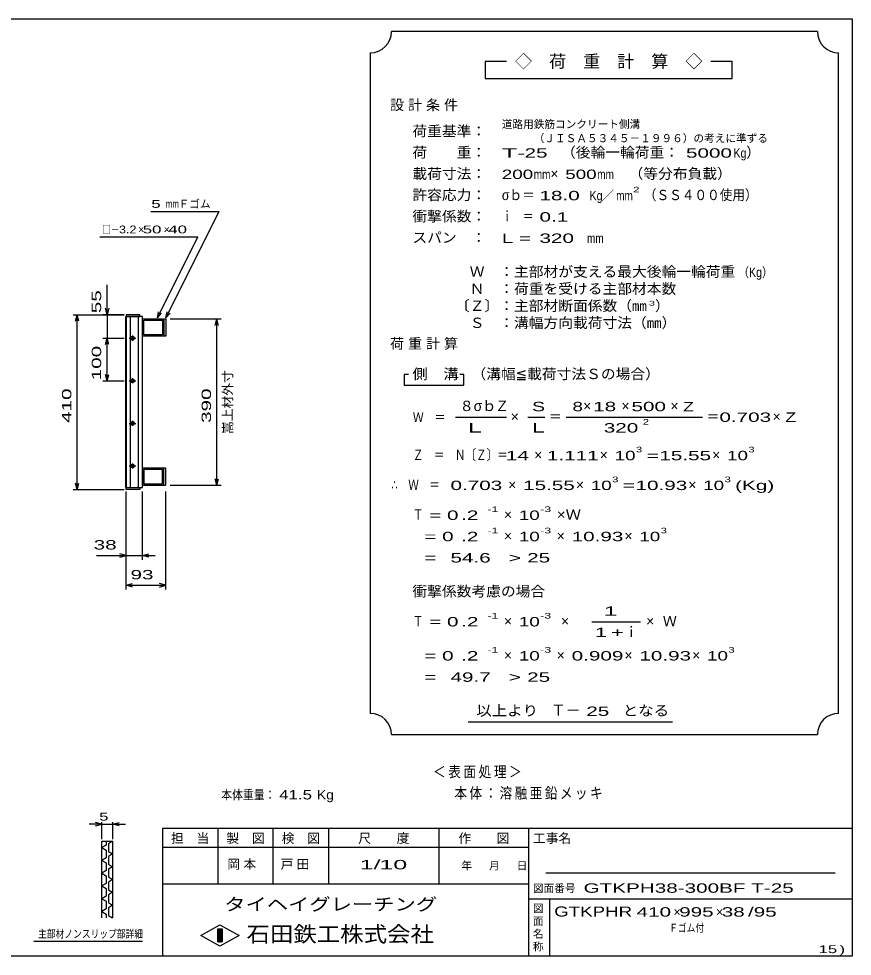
# Model space of a CAD drawing. Units: millimetres, scale not verified. Extents: x -1820 to 1731, y -1282 to 1054.
# Drawn here: x -227 to 1731, y -1146 to 1054 of the extents above; entities that cross this region are included whole.
import ezdxf
from ezdxf.enums import TextEntityAlignment as Align

# ---------------------------------------------------------------- set-up
doc = ezdxf.new("R2010")
doc.units = ezdxf.units.MM
doc.header["$LTSCALE"] = 10
for name, color, linetype, lineweight in [('0_2', 150, 'Continuous', 25), ('16', 3, 'Continuous', 25), ('22', 4, 'Continuous', 25), ('24', 2, 'Continuous', 25), ('32', 4, 'Continuous', 25)]:
    doc.layers.add(name, color=color, linetype=linetype, lineweight=lineweight)
doc.styles.add('ベクトル', font='')
doc.styles.get('ベクトル').set_extended_font_data('ベクトル')

msp = doc.modelspace()

# ---------------------------------------------------------------- linework, layer by layer
at = {"layer": '0_2'}
for p, q in [((-1729, 1053.5), (1731, 1053.5)), ((1731, 1053.5), (1731, -1146.5)), ((1731, -846.5), (111, -846.5)), ((111, -846.5), (111, -1146.5)), ((241, -846.5), (241, -976.5)), ((371, -976.5), (371, -846.5)), ((501, -846.5), (501, -976.5)), ((761, -976.5), (761, -846.5)), ((971, -846.5), (971, -1146.5)), ((971, -891.5), (111, -891.5)), ((1691, -951.5), (1011, -951.5)), ((111, -976.5), (971, -976.5)), ((971, -1011.5), (1731, -1011.5)), ((1021, -1146.5), (1021, -1011.5)), ((201, -1097.5), (246, -1072.5)), ((246, -1072.5), (291, -1097.5)), ((246, -1122.5), (201, -1097.5)), ((241, -1082.5), (251, -1082.5)), ((241, -1112.5), (241, -1082.5)), ((241, -1082.5), (243, -1082.5)), ((243, -1082.5), (243, -1112.5)), ((245, -1112.5), (245, -1082.5)), ((245, -1082.5), (247, -1082.5)), ((291, -1097.5), (246, -1122.5)), ((247, -1082.5), (247, -1112.5)), ((249, -1112.5), (249, -1082.5)), ((249, -1082.5), (251, -1082.5)), ((251, -1082.5), (251, -1112.5)), ((251, -1082.5), (251, -1112.5)), ((251, -1112.5), (241, -1112.5)), ((243, -1112.5), (245, -1112.5)), ((247, -1112.5), (249, -1112.5)), ((1731, -1146.5), (-1729, -1146.5))]:
    msp.add_line(p, q, dxfattribs=at)
at = {"layer": '16'}
for p, q in [((25.3, -46.5), (25.3, 354.5)), ((25.3, 354.5), (26, 354.5)), ((58, 359), (26, 359)), ((26, 359), (26, 354.5)), ((26, 354.5), (58, 354.5)), ((26, 354.5), (26, -46.5)), ((64, 354.5), (26, 354.5)), ((35.5, 354.5), (35.5, -46.5)), ((54.5, -46.5), (54.5, 354.5)), ((58, 354.5), (58, 359)), ((64, -46.5), (64, 354.5)), ((64, 349), (114, 349)), ((64, 309), (64, 349)), ((67, 346), (111, 346)), ((67, 312), (67, 346)), ((111, 346), (111, 312)), ((114, 349), (114, 309)), ((114, 349), (119, 349)), ((119, 349), (119, 309)), ((40.5, 310), (40.5, 298)), ((114, 309), (64, 309)), ((111, 312), (67, 312)), ((119, 309), (114, 309)), ((32.5, 304), (48.5, 304)), ((42.5, 307), (38.5, 307)), ((38.5, 301), (42.5, 301)), ((32.5, 204), (48.5, 204)), ((42.5, 207), (38.5, 207)), ((38.5, 201), (42.5, 201)), ((40.5, 210), (40.5, 198)), ((40.5, 110), (40.5, 98)), ((32.5, 104), (48.5, 104)), ((42.5, 107), (38.5, 107)), ((38.5, 101), (42.5, 101)), ((32.5, 4), (48.5, 4)), ((42.5, 7), (38.5, 7)), ((38.5, 1), (42.5, 1)), ((40.5, 10), (40.5, -2)), ((114, -1), (64, -1)), ((64, -1), (64, -41)), ((111, -4), (67, -4)), ((67, -4), (67, -38)), ((111, -38), (111, -4)), ((114, -41), (114, -1)), ((119, -1), (114, -1)), ((119, -41), (119, -1)), ((64, -41), (114, -41)), ((67, -38), (111, -38)), ((114, -41), (119, -41)), ((26, -46.5), (25.3, -46.5)), ((26, -46.5), (58, -46.5)), ((26, -51), (26, -46.5)), ((26, -46.5), (64, -46.5)), ((58, -51), (26, -51)), ((58, -46.5), (58, -51))]:
    msp.add_line(p, q, dxfattribs=at)
for centre, radius, start, end in [((40.5, 304), 4, 46.6, 133.4), ((38.5, 304), 3, 90, 270), ((40.5, 304), 4, 226.6, 313.4), ((42.5, 304), 3, 270, 90), ((38.5, 204), 3, 90, 270), ((40.5, 204), 4, 46.6, 133.4), ((40.5, 204), 4, 226.6, 313.4), ((42.5, 204), 3, 270, 90), ((38.5, 104), 3, 90, 270), ((40.5, 104), 4, 46.6, 133.4), ((40.5, 104), 4, 226.6, 313.4), ((42.5, 104), 3, 270, 90), ((38.5, 4), 3, 90, 270), ((40.5, 4), 4, 46.6, 133.4), ((40.5, 4), 4, 226.6, 313.4), ((42.5, 4), 3, 270, 90)]:
    msp.add_arc(centre, radius, start, end, dxfattribs=at)
at = {"layer": '22'}
for p, q in [((84, 601.5), (244, 601.5)), ((119, 351.5), (244, 601.5)), ((-36, 541.5), (194, 541.5)), ((99, 351.5), (194, 541.5)), ((-19, 359), (-19, 429)), ((-19, 359), (-23, 374)), ((-15, 374), (-19, 359)), ((-99, 359), (21, 359)), ((-93, 344), (-89, 359)), ((-85, 344), (-89, 359)), ((-89, -51), (-89, 359)), ((21, 359), (-29, 359)), ((-19, 359), (-19, 304)), ((99, 351.5), (102, 366.1)), ((99, 351.5), (109, 362.5)), ((119, 351.5), (122, 366.1)), ((119, 351.5), (129, 362.5)), ((129, 349), (249, 349)), ((235, 334), (239, 349)), ((243, 334), (239, 349)), ((239, -41), (239, 349)), ((-29, 304), (21, 304)), ((-23, 289), (-19, 304)), ((-15, 289), (-19, 304)), ((-19, 204), (-19, 304)), ((-29, 204), (21, 204)), ((-19, 204), (-23, 219)), ((-19, 204), (-15, 219)), ((-89, -51), (-93, -36)), ((-89, -51), (-85, -36)), ((129, -41), (249, -41)), ((239, -41), (235, -26)), ((239, -41), (243, -26)), ((-99, -51), (21, -51)), ((26, -216), (26, -56)), ((26, -286), (26, -56)), ((64, -216), (64, -56)), ((119, -286), (119, -56)), ((-44, -206), (26, -206)), ((26, -206), (11, -202)), ((11, -210), (26, -206)), ((26, -206), (64, -206)), ((64, -206), (79, -202)), ((79, -210), (64, -206)), ((64, -206), (94, -206)), ((26, -276), (41, -272)), ((41, -280), (26, -276)), ((26, -276), (119, -276)), ((119, -276), (104, -272)), ((104, -280), (119, -276))]:
    msp.add_line(p, q, dxfattribs=at)
at = {"layer": '24', "color": 4}
for p, q in [((1649, 1023.5), (649, 1023.5)), ((599, 973.5), (599, -576.5)), ((1699, -576.5), (1699, 973.5)), ((919, 953.5), (869, 953.5)), ((869, 953.5), (869, 913.5)), ((1449, 953.5), (1399, 953.5)), ((1449, 913.5), (1449, 953.5)), ((869, 913.5), (1449, 913.5)), ((689, 218.5), (679, 218.5)), ((679, 218.5), (679, 193.5)), ((819, 218.5), (809, 218.5)), ((819, 193.5), (819, 218.5)), ((679, 193.5), (819, 193.5)), ((799, 118.5), (919, 118.5)), ((969, 118.5), (1009, 118.5)), ((1059, 118.5), (1379, 118.5)), ((1119, -361.5), (1234, -361.5)), ((829, -596.5), (1309, -596.5)), ((649, -626.5), (1649, -626.5))]:
    msp.add_line(p, q, dxfattribs=at)
for centre, start, end in [((599, 1023.5), 270, 0), ((1699, 1023.5), 180, 270), ((599, -626.5), 0, 90), ((1699, -626.5), 90, 180)]:
    msp.add_arc(centre, 50, start, end, dxfattribs=at)
at = {"layer": '32'}
for p, q in [((-31, -836.5), (-46, -832.5)), ((-31, -871.5), (-31, -831.5)), ((-6, -831.5), (-6, -871.5)), ((-6, -836.5), (9, -832.5)), ((-31, -836.5), (-61, -836.5)), ((-46, -840.5), (-31, -836.5)), ((-31, -836.5), (-6, -836.5)), ((9, -840.5), (-6, -836.5)), ((-6, -836.5), (24, -836.5)), ((-31, -876.5), (-6, -876.5)), ((-31, -1056.5), (-31, -876.5)), ((-21, -876.5), (-21, -885.5)), ((-6, -876.5), (-16, -882.5)), ((-6, -876.5), (-6, -1056.5)), ((-21, -885.5), (-31, -891.5)), ((-31, -891.5), (-21, -897.5)), ((-21, -897.5), (-21, -915.5)), ((-16, -882.5), (-16, -900.5)), ((-16, -900.5), (-6, -906.5)), ((-21, -915.5), (-31, -921.5)), ((-31, -921.5), (-21, -927.5)), ((-6, -906.5), (-16, -912.5)), ((-16, -912.5), (-16, -930.5)), ((-21, -945.5), (-31, -951.5)), ((-21, -927.5), (-21, -945.5)), ((-16, -930.5), (-6, -936.5)), ((-6, -936.5), (-16, -942.5)), ((-16, -942.5), (-16, -960.5)), ((-31, -951.5), (-21, -957.5)), ((-21, -957.5), (-21, -975.5)), ((-16, -960.5), (-6, -966.5)), ((-6, -966.5), (-16, -972.5)), ((-21, -975.5), (-31, -981.5)), ((-31, -981.5), (-21, -987.5)), ((-21, -987.5), (-21, -1005.5)), ((-16, -972.5), (-16, -990.5)), ((-21, -1005.5), (-31, -1011.5)), ((-31, -1011.5), (-21, -1017.5)), ((-16, -990.5), (-6, -996.5)), ((-6, -996.5), (-16, -1002.5)), ((-16, -1002.5), (-16, -1020.5)), ((-21, -1017.5), (-21, -1035.5)), ((-16, -1020.5), (-6, -1026.5)), ((-6, -1026.5), (-16, -1032.5)), ((-16, -1032.5), (-16, -1050.5)), ((-21, -1035.5), (-31, -1041.5)), ((-31, -1041.5), (-21, -1047.5)), ((-21, -1047.5), (-21, -1056.5)), ((-16, -1050.5), (-6, -1056.5)), ((64, -1111.5), (-191, -1111.5))]:
    msp.add_line(p, q, dxfattribs=at)

# ---------------------------------------------------------------- texts
at = {"layer": '0_2', "style": 'ベクトル'}
for s, height, p in [('担\u3000当', 21.99, (131, -869.5)), ('製\u3000図', 21.99, (261, -869.5)), ('検\u3000図', 21.99, (391, -869.5)), ('尺\u3000\u3000度', 21.99, (571, -869.5)), ('作\u3000\u3000図', 21.99, (806, -869.5)), ('工事名', 21.99, (981, -869.5)), ('年', 18.3, (813, -934)), ('月', 18.3, (878, -934)), ('日', 18.3, (943, -934)), ('図面番号', 18.33, (981, -987)), ('図', 18.3, (981, -1034)), ('面', 18.3, (981, -1064)), ('名', 18.3, (981, -1094)), ('称', 18.3, (981, -1124))]:
    msp.add_text(s, height=height, dxfattribs=at).set_placement(p, align=Align.MIDDLE_LEFT)
at = {"layer": '0_2', "color": 222, "style": 'ベクトル'}
for s, height, width, p in [('タイヘイグレーチング', 29.33, 1.25, (256, -1024.5)), ('石田鉄工株式会社', 36.66, 1.1, (308.5, -1094.5))]:
    msp.add_text(s, height=height, dxfattribs=dict(at, width=width)).set_placement(p, align=Align.MIDDLE_LEFT)
at = {"layer": '22', "color": 2, "style": 'ベクトル'}
for s, height, width, p in [(' 5 ', 18.33, 1.6, (74, 619)), ('mm', 18.33, 0.75, (119, 619)), ('□－', 18.33, 0.8, (-31, 559)), ('3.2', 18.33, 1.2, (9, 559)), (' 50 ', 18.33, 1.6, (54, 559)), (' 40 ', 18.33, 1.6, (114, 559)), (' 38 ', 21.99, 1.65, (-64, -181)), (' 93 ', 21.99, 1.65, (22.5, -251)), ('本体重量：', 21.99, 0.85, (249, -767.5)), (' 41.5', 21.99, 1.35, (374, -767.5)), ('Kg', 21.99, 1.1, (474, -767.5)), ('1/', 21.99, 2, (574, -931.5)), (' 10 ', 21.99, 2, (604, -931.5)), ('GTKPH38-300BF T-25               ', 21.99, 1.65, (1100, -986.5)), ('GTKPHR', 23.46, 1.4, (1031, -1041.5)), (' 410 ', 21.99, 1.65, (1211, -1042.5)), (' 995 ', 21.99, 1.65, (1311, -1042.5)), (' 38 ', 21.99, 1.65, (1411, -1042.5)), ('/', 22, 1.65, (1486, -1042.5)), (' 95 ', 21.99, 1.65, (1486, -1042.5)), ('Ｆゴム付', 18.33, 0.8, (1301, -1080)), (' 15 ', 18.33, 1.6, (1641, -1130)), (')', 18.3, 1.6, (1701, -1130))]:
    msp.add_text(s, height=height, dxfattribs=dict(at, width=width)).set_placement(p, align=Align.MIDDLE_LEFT)
for s, height, p in [('Ｆゴム', 18.33, (149, 619)), ('×', 18.3, (54, 559)), ('×', 18.3, (114, 559)), ('×', 22, (1311, -1042.5)), ('×', 22, (1411, -1042.5))]:
    msp.add_text(s, height=height, dxfattribs=at).set_placement(p, align=Align.MIDDLE_LEFT)
at = {"layer": '22', "color": 2, "style": 'ベクトル', "width": 1.65}
for s, p in [(' 55 ', (-44, 349)), (' 100 ', (-44, 191.5)), (' 410 ', (-114, 91.5)), (' 390', (214, 91.5))]:
    msp.add_text(s, height=21.99, rotation=90, dxfattribs=at).set_placement(p, align=Align.MIDDLE_LEFT)
at = {"layer": '22', "color": 2, "style": 'ベクトル'}
msp.add_text('嵩上材外寸', height=21.99, rotation=90, dxfattribs=at).set_placement((264, 79), align=Align.MIDDLE_LEFT)
at = {"layer": '22', "color": 2, "attachment_point": 4, "style": 'ベクトル'}
for s, insert, char_height in [('\\T1.2;\\W0.85;＜表面処理＞', (746.5, -715), 25.66), ('\\T1.19;\\W0.85;本体：溶融亜鉛メッキ', (796.5, -765), 25.66), ('\\T1.25;岡本\u3000', (263.5, -931.5), 21.99), ('\\T1.25;戸田\u3000', (388.5, -931.5), 21.99)]:
    msp.add_mtext(s, dxfattribs=dict(at, insert=insert, char_height=char_height))
at = {"layer": '24', "style": 'ベクトル'}
for s, height, p in [('◇\u3000荷\u3000重\u3000計\u3000算\u3000◇', 29.33, (939, 953.5)), ('道路用鉄筋コンクリート側溝', 18.33, (908, 806)), ('（ＪＩＳＡ５３４５－１９９６）の考えに準ずる', 18.33, (983, 773)), ('）', 24.2, (1482, 740)), ('×', 24.2, (1022, 690)), ('／', 22, (1141.5, 638.5)), ('）', 24.2, (1268, 380)), ('８', 24.2, (809, 145)), ('σｂ', 24.19, (842, 145)), ('Ｚ', 24.2, (892, 145)), ('×', 24.2, (1099, 145)), ('×', 24.2, (1189, 145)), ('×', 24.2, (1304, 145)), ('×', 24.2, (929, 120)), ('×', 24.2, (1544, 120)), ('×', 24.2, (984, 30)), ('×', 24.2, (1138, 30)), ('×', 24.2, (1402, 30)), ('×', 24.2, (923, -40)), ('×', 24.2, (1082, -40)), ('×', 24.2, (1346, -40)), ('×', 24.2, (913, -110)), ('×', 24.2, (913, -160)), ('×', 24.2, (1037, -160)), ('×', 24.2, (1196, -160)), ('Ｗ', 24.2, (1286, -360)), ('×', 24.2, (913, -360)), ('×', 24.2, (1047, -360)), ('ｉ', 24.2, (1195.5, -385)), ('×', 24.2, (1247, -360)), ('×', 24.2, (913, -440)), ('×', 24.2, (1037, -440)), ('×', 24.2, (1196, -440)), ('×', 24.2, (1355, -440)), ('Ｔ－', 25.66, (1023, -569))]:
    msp.add_text(s, height=height, dxfattribs=at).set_placement(p, align=Align.MIDDLE_LEFT)
for s, height, width, p in [('荷重基準：\u3000', 24.19, 1.05, (698, 790)), ('荷\u3000\u3000重：\u3000', 24.19, 1.05, (698, 740)), ('T-', 21.99, 2, (908, 738.5)), (' 25 ', 21.99, 1.65, (948, 738.5)), ('（後輪一輪荷重：', 24.19, 1.05, (1047, 740)), (' 5000', 21.99, 1.65, (1327, 738.5)), ('Kg', 21.99, 0.85, (1452, 738.5)), ('載荷寸法：\u3000', 24.19, 1.05, (698, 690)), ('\u3000（等分布負載）', 24.19, 1.05, (1171, 690)), ('200', 21.99, 1.5, (908, 688.5)), ('mm', 21.99, 0.8, (983, 688.5)), ('500', 21.99, 1.5, (1057, 688.5)), ('mm', 21.99, 0.8, (1132, 688.5)), ('許容応力：\u3000', 24.19, 1.05, (698, 640)), ('σｂ＝', 24.19, 0.9, (908, 640)), (' 18.0', 21.99, 1.65, (983, 638.5)), ('Kg', 21.99, 0.85, (1114, 638.5)), ('mm', 21.99, 0.8, (1176.5, 638.5)), ('2', 13.2, 1.5, (1216.5, 652.5)), ('（ＳＳ４００使用）', 24.19, 0.9, (1241.5, 640)), ('衝撃係数：\u3000', 24.19, 1.05, (698, 590)), ('ｉ\u3000＝', 24.19, 0.75, (908, 590)), (' 0.1', 21.99, 1.65, (983, 588.5)), ('スパン\u3000：\u3000', 24.19, 1.05, (698, 540)), ('L =', 21.99, 1.65, (908, 538.5)), (' 320 ', 21.99, 1.65, (983, 538.5)), ('mm', 21.99, 0.8, (1108, 538.5)), ('\u3000Ｗ\u3000：主部材が支える最大後輪一輪荷重', 24.19, 1.05, (798, 460)), ('（Kg）', 21.99, 0.85, (1463, 458.5)), ('\u3000Ｎ\u3000：荷重を受ける主部材本数', 24.19, 1.05, (798, 420)), ('〔Ｚ〕：主部材断面係数（㎜', 24.19, 1.05, (798, 380)), ('3', 11, 1.8, (1253, 386)), ('\u3000Ｓ\u3000：溝幅方向載荷寸法（㎜）', 24.19, 1.05, (798, 340)), ('側\u3000溝', 24.19, 1.1, (698, 220)), ('\u3000（溝幅≦載荷寸法Ｓの場合）', 24.19, 1.05, (802, 220)), ('S', 22, 1.55, (979, 143.5)), ('8', 22, 1.5, (1074, 143.5)), (' 18 ', 21.99, 1.65, (1109, 143.5)), (' 500 ', 21.99, 1.65, (1199, 143.5)), ('Z', 22, 1.4, (1334, 143.5)), ('Ｗ\u3000＝', 21.99, 0.85, (699, 118.5)), ('＝', 24.2, 0.9, (1019, 120)), ('2', 13.2, 1.5, (1239, 107.5)), ('＝', 24.2, 0.9, (1389, 120)), ('0.703', 21.99, 1.65, (1419, 118.5)), ('Z', 22, 1.4, (1574, 118.5)), ('L', 22, 1.8, (979, 93.5)), (' 320 ', 21.99, 1.65, (1134, 93.5)), ('Ｚ\u3000＝\u3000Ｎ〔Ｚ〕＝', 24.19, 0.75, (699, 30)), ('3', 13.2, 1.5, (1223, 42.5)), ('3', 13.2, 1.5, (1487, 42.5)), (' 14 ', 21.99, 1.65, (904, 28.5)), ('1.111', 21.99, 1.65, (1014, 28.5)), ('10', 21.99, 1.5, (1173, 28.5)), ('=', 22, 1.7, (1248, 28.5)), ('15.55', 21.99, 1.65, (1278, 28.5)), ('10', 21.99, 1.5, (1437, 28.5)), ('3', 13.2, 1.5, (1167, -27.5)), ('3', 13.2, 1.5, (1431, -27.5)), ('∴\u3000Ｗ\u3000＝', 24.19, 0.75, (649, -40)), (' 0.703', 21.99, 1.65, (774, -41.5)), ('15.55', 21.99, 1.65, (958, -41.5)), ('10', 21.99, 1.5, (1117, -41.5)), ('=', 22, 1.7, (1192, -41.5)), ('10.93', 21.99, 1.65, (1222, -41.5)), ('10', 21.99, 1.5, (1381, -41.5)), ('(Kg)', 21.99, 1.65, (1456, -41.5)), ('Ｔ', 24.2, 0.75, (699, -110)), (' = 0', 21.99, 1.65, (724, -111.5)), (' .2 ', 21.99, 1.65, (799, -111.5)), ('-1', 13.2, 1.65, (874, -97.5)), ('10', 21.99, 1.5, (948, -111.5)), ('-3', 13.2, 1.65, (998, -97.5)), ('×Ｗ', 24.19, 1.1, (1037, -110)), ('  = 0', 21.99, 1.65, (699, -161.5)), (' .2 ', 21.99, 1.65, (799, -161.5)), ('-1', 13.2, 1.65, (874, -147.5)), ('10', 21.99, 1.5, (948, -161.5)), ('-3', 13.2, 1.65, (998, -147.5)), ('10.93', 21.99, 1.65, (1072, -161.5)), ('10', 21.99, 1.5, (1231, -161.5)), ('3', 13.2, 1.5, (1281, -147.5)), ('  =', 21.99, 1.65, (699, -211.5)), (' 54.6', 21.99, 1.65, (774, -211.5)), ('>', 22, 1.7, (924, -211.5)), (' 25 ', 21.99, 1.65, (954, -211.5)), ('衝撃係数考慮の場合', 24.19, 1.05, (698, -290)), ('Ｔ', 24.2, 0.75, (699, -360)), (' = 0', 21.99, 1.65, (724, -361.5)), (' .2 ', 21.99, 1.65, (799, -361.5)), ('-1', 13.2, 1.65, (874, -347.5)), ('10', 21.99, 1.5, (948, -361.5)), ('-3', 13.2, 1.65, (998, -347.5)), ('  = 0', 21.99, 1.65, (699, -441.5)), (' .2 ', 21.99, 1.65, (799, -441.5)), ('-1', 13.2, 1.65, (874, -427.5)), ('10', 21.99, 1.5, (948, -441.5)), ('-3', 13.2, 1.65, (998, -427.5)), ('0.909', 21.99, 1.65, (1072, -441.5)), ('10.93', 21.99, 1.65, (1231, -441.5)), ('10', 21.99, 1.5, (1390, -441.5)), ('3', 13.2, 1.5, (1440, -427.5)), (' 49.7', 21.99, 1.65, (774, -491.5)), ('>', 22, 1.7, (924, -491.5)), (' 25 ', 21.99, 1.65, (954, -491.5)), ('  =', 21.99, 1.65, (699, -491.5)), ('以上より\u3000', 24.19, 1.1, (848, -570)), (' 25 ', 21.99, 1.65, (1093, -571.5)), ('となる', 24.19, 1.1, (1192, -570))]:
    msp.add_text(s, height=height, dxfattribs=dict(at, width=width)).set_placement(p, align=Align.MIDDLE_LEFT)
at = {"layer": '24', "attachment_point": 4, "style": 'ベクトル'}
for s, insert, char_height in [('\\T1.28;設計条件', (645.5, 850), 24.19), ('\\T1.28;荷重計算', (645.5, 290), 24.19), ('\\T1.5;\\W2;\\~L\\~', (804, 93.5), 21.99), ('\\T1.25;\\W2;\\~1\\~', (1126.5, -336.5), 21.99), ('\\T1.33;\\W1.75;1+', (1126.5, -386.5), 21.99)]:
    msp.add_mtext(s, dxfattribs=dict(at, insert=insert, char_height=char_height))
at = {"layer": '32', "color": 2, "style": 'ベクトル'}
for s, width, p in [(' 5 ', 1.6, (-48.5, -819)), ('主部材ノンスリップ部詳細', 0.8, (-181, -1094))]:
    msp.add_text(s, height=18.33, dxfattribs=dict(at, width=width)).set_placement(p, align=Align.MIDDLE_LEFT)

doc.saveas('drawing.dxf')
